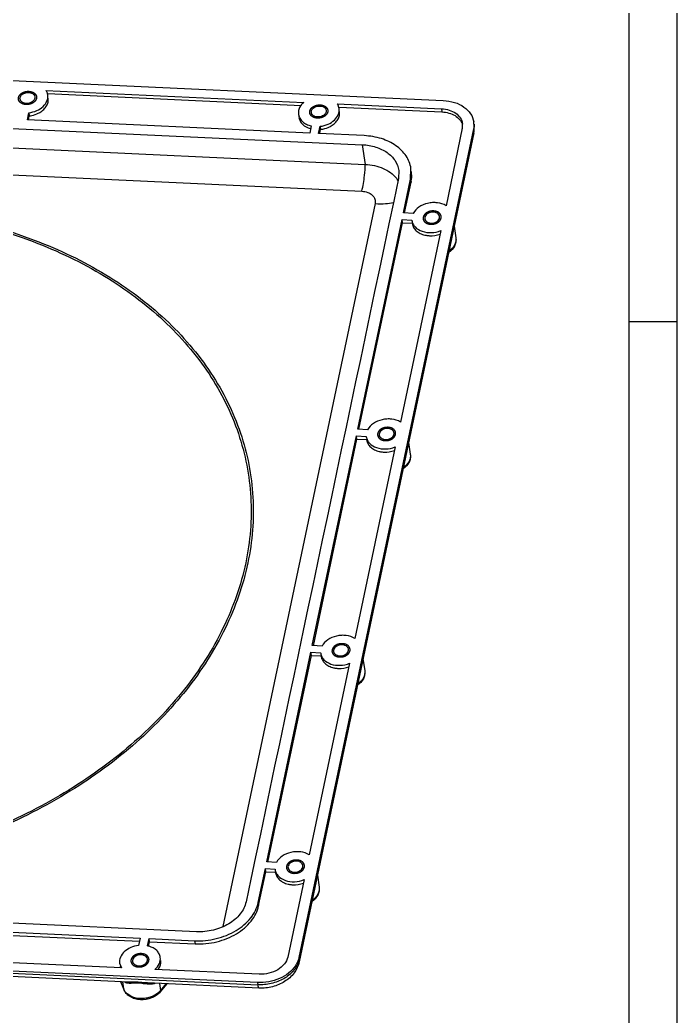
# Model space of a CAD drawing. Header units: millimetres. Extents: x 1713 to 2419, y 76 to 575.
# Drawn here: x 2303.2 to 2418.5, y 205.5 to 380.4 of the extents above; entities that cross this region are included whole.
import ezdxf

# ---------------------------------------------------------------- set-up
doc = ezdxf.new("R2010")
doc.units = ezdxf.units.MM
doc.header["$LTSCALE"] = 46.255
doc.linetypes.add('HIDDEN', pattern=[0.2, 0.1, -0.1])
doc.layers.get('0').update_dxf_attribs({"linetype": 'CONTINUOUS'})
doc.layers.add('ECOVER_DXF_CONTINUOUS_LINE', color=7, linetype='CONTINUOUS')
doc.layers.add('ECOVER_DXF_HIDDEN_LINE', color=7, linetype='CONTINUOUS')

msp = doc.modelspace()

# ---------------------------------------------------------------- linework, layer by layer
at = {"color": 7, "linetype": 'Continuous'}
for p, q in [((2418.536, 76.239), (2418.536, 575.199)), ((2410.136, 84.639), (2410.136, 566.799)), ((2418.536, 327.383), (2410.136, 327.383))]:
    msp.add_line(p, q, dxfattribs=at)
at = {"layer": 'ECOVER_DXF_CONTINUOUS_LINE', "color": 7, "linetype": 'Continuous'}
for p, q in [((2181.669, 375.396), (2377.509, 366.275)), ((2307.786, 368.046), (2353.023, 365.94)), ((2308.11, 367.49), (2352.581, 365.419)), ((2192.367, 366.473), (2363.298, 358.512)), ((2358.909, 365.665), (2377.201, 364.813)), ((2304.514, 362.85), (2304.782, 364.12)), ((2304.782, 364.12), (2304.861, 363.576)), ((2359.232, 365.109), (2377.281, 364.269)), ((2377.201, 364.813), (2377.281, 364.269)), ((2192.869, 363.02), (2363.8, 355.059)), ((2354.064, 360.542), (2304.514, 362.85)), ((2304.706, 362.841), (2304.861, 363.576)), ((2382.817, 361.305), (2352.174, 215.743)), ((2382.862, 360.565), (2352.219, 215.002)), ((2352.229, 215.361), (2382.872, 360.924)), ((2354.332, 361.813), (2354.064, 360.542)), ((2355.637, 360.469), (2355.905, 361.739)), ((2363.632, 360.097), (2355.637, 360.469)), ((2355.829, 360.46), (2355.984, 361.195)), ((2355.905, 361.739), (2355.984, 361.195)), ((2380.85, 361.397), (2377.988, 347.8)), ((2382.817, 361.305), (2382.872, 360.924)), ((2382.862, 360.565), (2382.872, 360.924)), ((2382.914, 362.137), (2382.872, 360.924)), ((2192.293, 358.293), (2363.224, 350.332)), ((2363.298, 358.512), (2363.8, 355.059)), ((2369.689, 354.003), (2369.643, 352.571)), ((2371.775, 352.472), (2371.839, 354.333)), ((2370.524, 346.529), (2371.775, 352.472)), ((2370.716, 346.52), (2371.854, 351.927)), ((2371.775, 352.472), (2371.854, 351.927)), ((2365.543, 348.162), (2338.812, 221.183)), ((2372.234, 346.45), (2370.524, 346.529)), ((2362.525, 308.531), (2370.278, 345.36)), ((2362.717, 308.522), (2370.357, 344.815)), ((2370.278, 345.36), (2371.988, 345.281)), ((2370.357, 344.815), (2370.278, 345.36)), ((2370.357, 344.815), (2372.067, 344.736)), ((2371.988, 345.281), (2372, 345.184)), ((2372.078, 344.642), (2372.064, 344.735)), ((2377.067, 343.425), (2369.989, 309.802)), ((2379.417, 344.203), (2379.718, 342.135)), ((2364.235, 308.451), (2362.525, 308.531)), ((2354.526, 270.533), (2362.279, 307.362)), ((2354.718, 270.524), (2362.358, 306.817)), ((2362.279, 307.362), (2363.988, 307.282)), ((2362.358, 306.817), (2362.279, 307.362)), ((2362.358, 306.817), (2364.068, 306.737)), ((2363.988, 307.282), (2364.001, 307.186)), ((2364.079, 306.644), (2364.065, 306.737)), ((2371.418, 306.204), (2371.719, 304.137)), ((2369.068, 305.427), (2361.99, 271.804)), ((2356.235, 270.453), (2354.526, 270.533)), ((2346.527, 232.535), (2354.28, 269.364)), ((2346.719, 232.526), (2354.359, 268.819)), ((2354.28, 269.364), (2355.989, 269.284)), ((2354.359, 268.819), (2354.28, 269.364)), ((2354.359, 268.819), (2356.068, 268.739)), ((2355.989, 269.284), (2356.002, 269.188)), ((2356.08, 268.645), (2356.066, 268.739)), ((2363.419, 268.206), (2363.719, 266.139)), ((2361.069, 267.429), (2353.991, 233.805)), ((2345.03, 225.423), (2346.281, 231.365)), ((2346.281, 231.365), (2347.99, 231.286)), ((2346.36, 230.82), (2346.281, 231.365)), ((2348.236, 232.455), (2346.527, 232.535)), ((2347.99, 231.286), (2348.003, 231.19)), ((2345.109, 224.878), (2346.36, 230.82)), ((2346.36, 230.82), (2348.069, 230.741)), ((2348.081, 230.647), (2348.067, 230.741)), ((2353.07, 229.431), (2350.208, 215.834)), ((2355.42, 230.208), (2355.72, 228.14)), ((2334.199, 220.282), (2163.268, 228.243)), ((2345.03, 225.423), (2345.109, 224.878)), ((2344.897, 211.359), (2149.058, 220.48)), ((2274.748, 221.45), (2324.298, 219.143)), ((2274.827, 220.906), (2324.185, 218.607)), ((2149.113, 220.099), (2344.953, 210.978)), ((2324.298, 219.143), (2324.03, 217.872)), ((2325.603, 217.799), (2325.871, 219.069)), ((2325.871, 219.069), (2333.865, 218.697)), ((2325.95, 218.525), (2325.871, 219.069)), ((2333.865, 218.697), (2333.945, 218.152)), ((2325.789, 217.76), (2325.95, 218.525)), ((2325.95, 218.525), (2333.945, 218.152)), ((2321.026, 213.946), (2275.789, 216.053)), ((2352.174, 215.743), (2352.229, 215.361)), ((2352.219, 215.002), (2352.229, 215.361)), ((2322.289, 211.444), (2274.478, 213.67)), ((2320.714, 214.753), (2321.026, 213.946)), ((2345.205, 212.82), (2326.912, 213.672)), ((2321.424, 210.208), (2320.948, 211.506)), ((2321.23, 211.493), (2321.405, 210.283)), ((2321.424, 210.208), (2321.405, 210.283)), ((2345.193, 210.377), (2325.6, 211.289)), ((2327.717, 211.191), (2327.893, 209.981)), ((2328.981, 211.132), (2327.84, 209.741)), ((2328.842, 211.138), (2327.893, 209.981)), ((2344.897, 211.359), (2344.953, 210.978))]:
    msp.add_line(p, q, dxfattribs=at)
for centre, radius, start, end in [((2306.207, 366.963), 1.911, 8.33844, 18.0979), ((2304.539, 367.833), 4.24, 296.59985, 300.68938), ((2357.329, 364.582), 1.911, 8.33844, 18.0979), ((2378.544, 361.895), 2.359, 354.99675, 8.17549), ((2379.493, 362.033), 3.4, 1.86079, 8.27713), ((2355.287, 365.199), 4.027, 253.7251, 254.64381), ((2355.662, 365.452), 4.24, 296.59985, 300.68938), ((2378.447, 361.903), 2.456, 348.09558, 355.00522), ((2378.372, 361.51), 4.588, 348.1066, 352.56249), ((2378.52, 361.499), 4.44, 1.52423, 8.26018), ((2378.431, 361.502), 4.529, 352.56815, 354.79891), ((2378.474, 361.499), 4.485, 354.79524, 1.51231), ((2365.578, 349.708), 4.711, 35.34346, 39.01483), ((2365.632, 349.746), 4.646, 31.35796, 35.34363), ((2376.176, 345.794), 0.699, 8.30887, 18.67717), ((2375.245, 346.788), 4.26, 256.64881, 259.87141), ((2368.177, 307.796), 0.699, 8.30887, 18.67717), ((2367.246, 308.79), 4.26, 256.64881, 259.87141), ((2360.178, 269.797), 0.699, 8.30887, 18.67717), ((2359.246, 270.792), 4.26, 256.64881, 259.87141), ((2352.178, 231.799), 0.699, 8.30887, 18.67717), ((2351.247, 232.793), 4.26, 256.64881, 259.87141), ((2324.714, 213.823), 4.075, 73.56709, 77.38739), ((2324.891, 215.36), 0.699, 8.30887, 18.67717), ((2348.565, 216.134), 3.745, 343.04711, 348.08543), ((2322.672, 214.482), 1.898, 188.30609, 196.28721), ((2325.256, 215.275), 2.752, 323.57693, 326.59781), ((2323.23, 210.952), 1.944, 200.13832, 202.25514), ((2325.542, 211.91), 3.041, 316.97019, 320.62072)]:
    msp.add_arc(centre, radius, start, end, dxfattribs=at)
for points, knots in [([(2303.238, 366.782), (2303.28, 366.985), (2303.563, 367.385), (2303.989, 367.578), (2304.226, 367.636)], [0, 0, 0, 0, 0.4583465, 1, 1, 1, 1]), ([(2304.738, 367.687), (2304.78, 367.685), (2304.944, 367.671), (2305.106, 367.633), (2305.22, 367.59)], [0, 0, 0, 0, 0.2564862, 1, 1, 1, 1]), ([(2305.22, 367.59), (2305.378, 367.53), (2305.662, 367.361), (2305.82, 367.059), (2305.841, 366.912)], [0, 0, 0, 0, 0.5329709, 1, 1, 1, 1]), ([(2303.474, 366.083), (2303.441, 366.114), (2303.324, 366.24), (2303.248, 366.406), (2303.229, 366.532)], [0, 0, 0, 0, 0.263328, 1, 1, 1, 1]), ([(2303.851, 365.854), (2303.815, 365.868), (2303.679, 365.926), (2303.554, 366.008), (2303.474, 366.083)], [0, 0, 0, 0, 0.2624844, 1, 1, 1, 1]), ([(2304.332, 365.757), (2304.29, 365.759), (2304.127, 365.773), (2303.965, 365.811), (2303.851, 365.854)], [0, 0, 0, 0, 0.2564862, 1, 1, 1, 1]), ([(2304.782, 364.12), (2305.254, 364.177), (2306.159, 364.416), (2307.292, 365.128), (2308.032, 366.108), (2308.149, 366.89), (2308.098, 367.24)], [0, 0, 0, 0, 0.2851602, 0.5517716, 0.7881422, 1, 1, 1, 1]), ([(2305.833, 366.662), (2305.79, 366.459), (2305.508, 366.059), (2305.082, 365.866), (2304.844, 365.808)], [0, 0, 0, 0, 0.4583465, 1, 1, 1, 1]), ([(2306.703, 364.187), (2306.95, 364.333), (2307.397, 364.665), (2307.905, 365.288), (2308.19, 365.982), (2308.21, 366.468), (2308.177, 366.695)], [0, 0, 0, 0, 0.279681, 0.5376609, 0.7751823, 1, 1, 1, 1]), ([(2353.023, 365.94), (2352.959, 365.884), (2352.719, 365.661), (2352.512, 365.401), (2352.39, 365.193)], [0, 0, 0, 0, 0.2594604, 1, 1, 1, 1]), ([(2377.509, 366.275), (2378.175, 366.244), (2379.455, 366.033), (2381.141, 365.246), (2382.374, 364.054), (2382.784, 363.027), (2382.857, 362.522)], [0, 0, 0, 0, 0.2845113, 0.5463527, 0.7821742, 1, 1, 1, 1]), ([(2304.861, 363.576), (2304.999, 363.592), (2305.542, 363.68), (2306.071, 363.858), (2306.438, 364.042)], [0, 0, 0, 0, 0.2533674, 1, 1, 1, 1]), ([(2352.39, 365.193), (2352.266, 364.983), (2352.082, 364.536), (2352.063, 364.051), (2352.096, 363.823)], [0, 0, 0, 0, 0.5137665, 1, 1, 1, 1]), ([(2354.597, 363.702), (2354.564, 363.733), (2354.447, 363.859), (2354.37, 364.025), (2354.352, 364.151)], [0, 0, 0, 0, 0.263328, 1, 1, 1, 1]), ([(2354.36, 364.401), (2354.403, 364.604), (2354.685, 365.004), (2355.111, 365.197), (2355.349, 365.255)], [0, 0, 0, 0, 0.4583465, 1, 1, 1, 1]), ([(2355.861, 365.306), (2355.903, 365.304), (2356.067, 365.29), (2356.228, 365.252), (2356.342, 365.209)], [0, 0, 0, 0, 0.2564862, 1, 1, 1, 1]), ([(2355.905, 361.739), (2356.377, 361.796), (2357.282, 362.035), (2358.415, 362.747), (2359.155, 363.727), (2359.272, 364.509), (2359.221, 364.859)], [0, 0, 0, 0, 0.2851602, 0.5517716, 0.7881422, 1, 1, 1, 1]), ([(2356.956, 364.281), (2356.913, 364.078), (2356.631, 363.678), (2356.205, 363.485), (2355.967, 363.427)], [0, 0, 0, 0, 0.4583465, 1, 1, 1, 1]), ([(2356.342, 365.209), (2356.501, 365.149), (2356.785, 364.98), (2356.943, 364.678), (2356.964, 364.531)], [0, 0, 0, 0, 0.5329709, 1, 1, 1, 1]), ([(2357.826, 361.806), (2358.073, 361.952), (2358.519, 362.284), (2359.028, 362.907), (2359.313, 363.601), (2359.333, 364.086), (2359.3, 364.314)], [0, 0, 0, 0, 0.279681, 0.5376609, 0.7751823, 1, 1, 1, 1]), ([(2377.201, 364.813), (2377.66, 364.792), (2378.54, 364.647), (2379.7, 364.105), (2380.548, 363.285), (2380.829, 362.578), (2380.879, 362.231)], [0, 0, 0, 0, 0.2845585, 0.5463922, 0.7822173, 1, 1, 1, 1]), ([(2377.281, 364.269), (2377.694, 364.249), (2378.493, 364.126), (2379.567, 363.679), (2380.403, 363.001), (2380.756, 362.403), (2380.859, 362.098)], [0, 0, 0, 0, 0.2809981, 0.5426155, 0.7809738, 1, 1, 1, 1]), ([(2352.096, 363.823), (2352.13, 363.587), (2352.296, 363.113), (2352.794, 362.516), (2353.494, 362.062), (2354.041, 361.878), (2354.332, 361.813)], [0, 0, 0, 0, 0.2238627, 0.4610136, 0.7195747, 1, 1, 1, 1]), ([(2352.175, 363.279), (2352.206, 363.061), (2352.353, 362.621), (2352.955, 361.84), (2353.66, 361.478), (2354.159, 361.333)], [0, 0, 0, 0, 0.2270536, 0.4659615, 1, 1, 1, 1]), ([(2354.974, 363.473), (2354.938, 363.487), (2354.802, 363.545), (2354.676, 363.627), (2354.597, 363.702)], [0, 0, 0, 0, 0.2624844, 1, 1, 1, 1]), ([(2355.455, 363.376), (2355.413, 363.378), (2355.25, 363.392), (2355.088, 363.43), (2354.974, 363.473)], [0, 0, 0, 0, 0.2564862, 1, 1, 1, 1]), ([(2355.984, 361.195), (2356.122, 361.211), (2356.665, 361.299), (2357.194, 361.477), (2357.561, 361.661)], [0, 0, 0, 0, 0.2533674, 1, 1, 1, 1]), ([(2371.839, 354.333), (2371.726, 355.109), (2371.099, 356.685), (2369.207, 358.517), (2366.62, 359.725), (2364.655, 360.049), (2363.632, 360.097)], [0, 0, 0, 0, 0.2177828, 0.4536079, 0.7154415, 1, 1, 1, 1]), ([(2363.298, 358.512), (2364.096, 358.475), (2365.627, 358.211), (2367.649, 357.277), (2369.122, 355.84), (2369.601, 354.608), (2369.689, 354.003)], [0, 0, 0, 0, 0.2844604, 0.5465377, 0.7821887, 1, 1, 1, 1]), ([(2363.224, 350.332), (2363.418, 351.254), (2363.696, 352.821), (2363.812, 354.412), (2363.8, 355.059)], [0, 0, 0, 0, 0.5926541, 1, 1, 1, 1]), ([(2363.8, 355.059), (2364.353, 355.033), (2365.43, 354.883), (2366.932, 354.395), (2368.241, 353.685), (2368.95, 353.031), (2369.239, 352.674)], [0, 0, 0, 0, 0.2723363, 0.5318042, 0.7741435, 1, 1, 1, 1]), ([(2371.854, 351.927), (2371.887, 352.081), (2371.989, 352.695), (2371.985, 353.327), (2371.918, 353.787)], [0, 0, 0, 0, 0.2533733, 1, 1, 1, 1]), ([(2363.224, 350.332), (2363.57, 350.316), (2364.229, 350.193), (2365.058, 349.719), (2365.568, 348.992), (2365.597, 348.42), (2365.543, 348.162)], [0, 0, 0, 0, 0.2892243, 0.5490922, 0.7793967, 1, 1, 1, 1]), ([(2365.543, 348.162), (2366.159, 348.133), (2367.24, 348.12), (2368.319, 348.241), (2368.769, 348.346)], [0, 0, 0, 0, 0.571834, 1, 1, 1, 1]), ([(2377.988, 347.8), (2377.536, 348.074), (2376.728, 348.323), (2375.622, 348.358), (2374.495, 348.196), (2373.232, 347.671), (2372.463, 346.886), (2372.234, 346.45)], [0, 0, 0, 0, 0.2454324, 0.3779257, 0.5123381, 0.7711702, 1, 1, 1, 1]), ([(2276.356, 347.647), (2286.334, 347.183), (2301.044, 344.425), (2318.271, 336.194), (2328.884, 328.312), (2337.043, 318.846), (2342.385, 308.13), (2344.631, 296.603), (2343.669, 284.786), (2339.584, 273.199), (2332.6, 262.293), (2323.023, 252.456), (2311.234, 244.029), (2297.67, 237.308), (2277.899, 230.939), (2262.019, 229.357), (2251.557, 229.844)], [0, 0, 0, 0, 0.1366358, 0.2002396, 0.2599858, 0.3161413, 0.369622, 0.421915, 0.474789, 0.5298724, 0.5883002, 0.6505638, 0.7165379, 0.785594, 0.8567419, 1, 1, 1, 1]), ([(2276.298, 347.361), (2286.23, 346.899), (2300.87, 344.154), (2318.016, 335.962), (2328.579, 328.117), (2336.699, 318.697), (2342.016, 308.031), (2344.251, 296.558), (2343.294, 284.797), (2339.228, 273.265), (2332.276, 262.41), (2322.745, 252.619), (2311.012, 244.232), (2297.512, 237.543), (2277.834, 231.205), (2262.029, 229.63), (2251.616, 230.115)], [0, 0, 0, 0, 0.1366357, 0.2002395, 0.2599857, 0.3161412, 0.3696219, 0.421915, 0.474789, 0.5298724, 0.5883003, 0.650564, 0.716538, 0.7855941, 0.856742, 1, 1, 1, 1]), ([(2375.252, 346.619), (2375.103, 346.582), (2374.823, 346.474), (2374.481, 346.213), (2374.267, 345.881), (2374.239, 345.629), (2374.255, 345.514)], [0, 0, 0, 0, 0.2855098, 0.5494105, 0.7850964, 1, 1, 1, 1]), ([(2376.246, 346.572), (2376.208, 346.587), (2376.052, 346.638), (2375.888, 346.663), (2375.764, 346.669)], [0, 0, 0, 0, 0.2429296, 1, 1, 1, 1]), ([(2376.838, 346.018), (2376.796, 346.141), (2376.631, 346.38), (2376.383, 346.52), (2376.246, 346.572)], [0, 0, 0, 0, 0.4698438, 1, 1, 1, 1]), ([(2371.999, 345.184), (2372.029, 344.979), (2372.163, 344.566), (2372.703, 343.823), (2373.829, 343.179), (2375.436, 342.98), (2376.546, 343.213), (2377.067, 343.425)], [0, 0, 0, 0, 0.1029828, 0.2108055, 0.4498912, 0.7204781, 1, 1, 1, 1]), ([(2374.255, 345.514), (2374.261, 345.472), (2374.301, 345.304), (2374.405, 345.154), (2374.5, 345.065)], [0, 0, 0, 0, 0.2430987, 1, 1, 1, 1]), ([(2374.5, 345.065), (2374.526, 345.041), (2374.639, 344.946), (2374.772, 344.876), (2374.877, 344.836)], [0, 0, 0, 0, 0.2387585, 1, 1, 1, 1]), ([(2374.877, 344.836), (2374.914, 344.822), (2375.07, 344.771), (2375.234, 344.746), (2375.358, 344.74)], [0, 0, 0, 0, 0.2429296, 1, 1, 1, 1]), ([(2375.87, 344.79), (2376.02, 344.827), (2376.3, 344.935), (2376.642, 345.195), (2376.856, 345.528), (2376.884, 345.78), (2376.868, 345.895)], [0, 0, 0, 0, 0.2855098, 0.5494105, 0.7850964, 1, 1, 1, 1]), ([(2372.078, 344.64), (2372.112, 344.408), (2372.274, 343.941), (2372.759, 343.351), (2373.441, 342.899), (2373.977, 342.711), (2374.261, 342.644)], [0, 0, 0, 0, 0.2243976, 0.4617257, 0.7199324, 1, 1, 1, 1]), ([(2374.496, 342.595), (2374.696, 342.559), (2375.518, 342.47), (2376.362, 342.597), (2376.948, 342.805)], [0, 0, 0, 0, 0.2467282, 1, 1, 1, 1]), ([(2379.718, 342.135), (2379.752, 341.897), (2379.744, 341.402), (2379.422, 340.447), (2378.883, 339.863), (2378.469, 339.565)], [0, 0, 0, 0, 0.2420245, 0.4875811, 1, 1, 1, 1]), ([(2379.718, 342.135), (2379.748, 341.927), (2379.737, 341.487), (2379.421, 340.61), (2378.9, 340.074), (2378.499, 339.793)], [0, 0, 0, 0, 0.2285079, 0.4679507, 1, 1, 1, 1]), ([(2369.989, 309.802), (2369.537, 310.076), (2368.729, 310.325), (2367.623, 310.359), (2366.496, 310.198), (2365.232, 309.673), (2364.464, 308.888), (2364.235, 308.451)], [0, 0, 0, 0, 0.2454324, 0.3779257, 0.5123381, 0.7711702, 1, 1, 1, 1]), ([(2367.253, 308.62), (2367.104, 308.584), (2366.823, 308.476), (2366.482, 308.215), (2366.268, 307.883), (2366.239, 307.63), (2366.256, 307.516)], [0, 0, 0, 0, 0.2855098, 0.5494105, 0.7850964, 1, 1, 1, 1]), ([(2368.246, 308.574), (2368.209, 308.588), (2368.053, 308.639), (2367.889, 308.665), (2367.765, 308.671)], [0, 0, 0, 0, 0.2429296, 1, 1, 1, 1]), ([(2368.839, 308.019), (2368.797, 308.143), (2368.632, 308.381), (2368.384, 308.522), (2368.246, 308.574)], [0, 0, 0, 0, 0.4698438, 1, 1, 1, 1]), ([(2364, 307.186), (2364.03, 306.981), (2364.164, 306.568), (2364.704, 305.825), (2365.83, 305.181), (2367.436, 304.982), (2368.547, 305.215), (2369.068, 305.427)], [0, 0, 0, 0, 0.1029828, 0.2108055, 0.4498912, 0.7204781, 1, 1, 1, 1]), ([(2364.079, 306.642), (2364.113, 306.41), (2364.275, 305.943), (2364.76, 305.353), (2365.442, 304.9), (2365.978, 304.713), (2366.262, 304.645)], [0, 0, 0, 0, 0.2243976, 0.4617257, 0.7199324, 1, 1, 1, 1]), ([(2366.256, 307.516), (2366.262, 307.474), (2366.302, 307.306), (2366.406, 307.156), (2366.501, 307.067)], [0, 0, 0, 0, 0.2430987, 1, 1, 1, 1]), ([(2366.501, 307.067), (2366.527, 307.043), (2366.64, 306.948), (2366.773, 306.878), (2366.878, 306.838)], [0, 0, 0, 0, 0.2387585, 1, 1, 1, 1]), ([(2366.878, 306.838), (2366.915, 306.824), (2367.071, 306.773), (2367.235, 306.747), (2367.359, 306.742)], [0, 0, 0, 0, 0.2429296, 1, 1, 1, 1]), ([(2367.871, 306.792), (2368.021, 306.828), (2368.301, 306.936), (2368.643, 307.197), (2368.856, 307.529), (2368.885, 307.782), (2368.868, 307.897)], [0, 0, 0, 0, 0.2855098, 0.5494105, 0.7850964, 1, 1, 1, 1]), ([(2366.496, 304.597), (2366.697, 304.561), (2367.519, 304.472), (2368.363, 304.599), (2368.949, 304.807)], [0, 0, 0, 0, 0.2467282, 1, 1, 1, 1]), ([(2371.719, 304.137), (2371.753, 303.899), (2371.745, 303.403), (2371.423, 302.449), (2370.884, 301.865), (2370.47, 301.567)], [0, 0, 0, 0, 0.2420157, 0.4875954, 1, 1, 1, 1]), ([(2371.719, 304.137), (2371.748, 303.93), (2371.738, 303.494), (2371.429, 302.624), (2370.916, 302.09), (2370.52, 301.809)], [0, 0, 0, 0, 0.2287456, 0.4682818, 1, 1, 1, 1]), ([(2361.99, 271.804), (2361.538, 272.078), (2360.73, 272.326), (2359.624, 272.361), (2358.497, 272.199), (2357.233, 271.674), (2356.465, 270.89), (2356.235, 270.453)], [0, 0, 0, 0, 0.2454324, 0.3779257, 0.5123381, 0.7711702, 1, 1, 1, 1]), ([(2359.254, 270.622), (2359.105, 270.586), (2358.824, 270.478), (2358.483, 270.217), (2358.269, 269.885), (2358.24, 269.632), (2358.257, 269.517)], [0, 0, 0, 0, 0.2855098, 0.5494105, 0.7850964, 1, 1, 1, 1]), ([(2358.257, 269.517), (2358.263, 269.476), (2358.303, 269.308), (2358.407, 269.158), (2358.502, 269.069)], [0, 0, 0, 0, 0.2430987, 1, 1, 1, 1]), ([(2360.247, 270.576), (2360.21, 270.59), (2360.054, 270.641), (2359.89, 270.667), (2359.766, 270.672)], [0, 0, 0, 0, 0.2429296, 1, 1, 1, 1]), ([(2359.872, 268.794), (2360.022, 268.83), (2360.302, 268.938), (2360.644, 269.199), (2360.857, 269.531), (2360.886, 269.784), (2360.869, 269.898)], [0, 0, 0, 0, 0.2855098, 0.5494105, 0.7850964, 1, 1, 1, 1]), ([(2360.84, 270.021), (2360.798, 270.145), (2360.632, 270.383), (2360.385, 270.524), (2360.247, 270.576)], [0, 0, 0, 0, 0.4698438, 1, 1, 1, 1]), ([(2356.001, 269.188), (2356.031, 268.982), (2356.164, 268.57), (2356.705, 267.827), (2357.831, 267.183), (2359.437, 266.983), (2360.547, 267.216), (2361.069, 267.429)], [0, 0, 0, 0, 0.1029828, 0.2108055, 0.4498912, 0.7204781, 1, 1, 1, 1]), ([(2356.08, 268.644), (2356.114, 268.412), (2356.276, 267.945), (2356.761, 267.355), (2357.443, 266.902), (2357.979, 266.715), (2358.263, 266.647)], [0, 0, 0, 0, 0.2243976, 0.4617257, 0.7199324, 1, 1, 1, 1]), ([(2358.502, 269.069), (2358.528, 269.044), (2358.641, 268.95), (2358.774, 268.88), (2358.879, 268.84)], [0, 0, 0, 0, 0.2387585, 1, 1, 1, 1]), ([(2358.879, 268.84), (2358.916, 268.826), (2359.072, 268.775), (2359.236, 268.749), (2359.36, 268.743)], [0, 0, 0, 0, 0.2429296, 1, 1, 1, 1]), ([(2358.497, 266.598), (2358.698, 266.562), (2359.52, 266.473), (2360.364, 266.601), (2360.95, 266.809)], [0, 0, 0, 0, 0.2467282, 1, 1, 1, 1]), ([(2363.719, 266.139), (2363.754, 265.9), (2363.746, 265.405), (2363.424, 264.451), (2362.885, 263.866), (2362.471, 263.569)], [0, 0, 0, 0, 0.2420157, 0.4875954, 1, 1, 1, 1]), ([(2363.719, 266.139), (2363.749, 265.932), (2363.739, 265.496), (2363.429, 264.626), (2362.916, 264.092), (2362.521, 263.81)], [0, 0, 0, 0, 0.2287456, 0.4682818, 1, 1, 1, 1]), ([(2353.991, 233.805), (2353.539, 234.08), (2352.731, 234.328), (2351.625, 234.363), (2350.498, 234.201), (2349.234, 233.676), (2348.465, 232.892), (2348.236, 232.455)], [0, 0, 0, 0, 0.2454324, 0.3779257, 0.5123381, 0.7711702, 1, 1, 1, 1]), ([(2348.002, 231.189), (2348.032, 230.984), (2348.165, 230.572), (2348.706, 229.829), (2349.832, 229.184), (2351.438, 228.985), (2352.548, 229.218), (2353.07, 229.431)], [0, 0, 0, 0, 0.1029828, 0.2108055, 0.4498912, 0.7204781, 1, 1, 1, 1]), ([(2351.255, 232.624), (2351.106, 232.587), (2350.825, 232.479), (2350.484, 232.219), (2350.27, 231.886), (2350.241, 231.634), (2350.258, 231.519)], [0, 0, 0, 0, 0.2855098, 0.5494105, 0.7850964, 1, 1, 1, 1]), ([(2350.258, 231.519), (2350.264, 231.478), (2350.304, 231.309), (2350.408, 231.16), (2350.503, 231.07)], [0, 0, 0, 0, 0.2430987, 1, 1, 1, 1]), ([(2350.503, 231.07), (2350.529, 231.046), (2350.642, 230.951), (2350.775, 230.881), (2350.88, 230.842)], [0, 0, 0, 0, 0.2387585, 1, 1, 1, 1]), ([(2352.248, 232.578), (2352.211, 232.592), (2352.055, 232.643), (2351.891, 232.668), (2351.767, 232.674)], [0, 0, 0, 0, 0.2429296, 1, 1, 1, 1]), ([(2351.873, 230.795), (2352.023, 230.832), (2352.303, 230.94), (2352.644, 231.201), (2352.858, 231.533), (2352.887, 231.785), (2352.87, 231.9)], [0, 0, 0, 0, 0.2855098, 0.5494105, 0.7850964, 1, 1, 1, 1]), ([(2352.841, 232.023), (2352.799, 232.146), (2352.633, 232.385), (2352.386, 232.526), (2352.248, 232.578)], [0, 0, 0, 0, 0.4698438, 1, 1, 1, 1]), ([(2348.081, 230.645), (2348.115, 230.414), (2348.277, 229.947), (2348.762, 229.357), (2349.444, 228.904), (2349.979, 228.716), (2350.264, 228.649)], [0, 0, 0, 0, 0.2243976, 0.4617257, 0.7199324, 1, 1, 1, 1]), ([(2350.88, 230.842), (2350.917, 230.828), (2351.073, 230.776), (2351.237, 230.751), (2351.361, 230.745)], [0, 0, 0, 0, 0.2429296, 1, 1, 1, 1]), ([(2350.498, 228.6), (2350.699, 228.564), (2351.521, 228.475), (2352.365, 228.602), (2352.951, 228.81)], [0, 0, 0, 0, 0.2467282, 1, 1, 1, 1]), ([(2355.72, 228.14), (2355.755, 227.902), (2355.747, 227.407), (2355.425, 226.452), (2354.886, 225.868), (2354.472, 225.571)], [0, 0, 0, 0, 0.24202, 0.4875926, 1, 1, 1, 1]), ([(2355.72, 228.14), (2355.75, 227.933), (2355.74, 227.494), (2355.426, 226.62), (2354.908, 226.085), (2354.51, 225.803)], [0, 0, 0, 0, 0.2285981, 0.468075, 1, 1, 1, 1]), ([(2333.865, 218.697), (2335.14, 218.638), (2337.689, 218.891), (2341.134, 220.263), (2343.798, 222.457), (2344.823, 224.44), (2345.03, 225.423)], [0, 0, 0, 0, 0.2736496, 0.5406715, 0.7846058, 1, 1, 1, 1]), ([(2333.945, 218.152), (2335.219, 218.093), (2337.768, 218.346), (2341.213, 219.718), (2343.878, 221.912), (2344.902, 223.895), (2345.109, 224.878)], [0, 0, 0, 0, 0.2736367, 0.5406707, 0.7846168, 1, 1, 1, 1]), ([(2342.897, 225.522), (2342.736, 224.756), (2341.927, 223.219), (2339.864, 221.498), (2337.174, 220.444), (2335.192, 220.236), (2334.199, 220.282)], [0, 0, 0, 0, 0.2155277, 0.459273, 0.7263752, 1, 1, 1, 1]), ([(2324.03, 217.872), (2323.558, 217.816), (2322.653, 217.576), (2321.52, 216.865), (2320.78, 215.885), (2320.663, 215.103), (2320.714, 214.753)], [0, 0, 0, 0, 0.2851602, 0.5517716, 0.7881422, 1, 1, 1, 1]), ([(2327.839, 215.789), (2327.808, 216.007), (2327.661, 216.445), (2327.064, 217.223), (2326.362, 217.585), (2325.866, 217.731)], [0, 0, 0, 0, 0.2271467, 0.4660306, 1, 1, 1, 1]), ([(2323.968, 216.185), (2323.818, 216.149), (2323.538, 216.041), (2323.197, 215.78), (2322.983, 215.448), (2322.954, 215.195), (2322.971, 215.08)], [0, 0, 0, 0, 0.2855098, 0.5494105, 0.7850964, 1, 1, 1, 1]), ([(2324.961, 216.139), (2324.924, 216.153), (2324.768, 216.204), (2324.604, 216.23), (2324.48, 216.235)], [0, 0, 0, 0, 0.2429296, 1, 1, 1, 1]), ([(2324.586, 214.357), (2324.735, 214.393), (2325.016, 214.501), (2325.357, 214.762), (2325.571, 215.094), (2325.6, 215.347), (2325.583, 215.461)], [0, 0, 0, 0, 0.2855098, 0.5494105, 0.7850964, 1, 1, 1, 1]), ([(2325.554, 215.584), (2325.512, 215.708), (2325.346, 215.946), (2325.099, 216.087), (2324.961, 216.139)], [0, 0, 0, 0, 0.4698438, 1, 1, 1, 1]), ([(2326.912, 213.672), (2327.231, 213.948), (2327.755, 214.586), (2327.893, 215.419), (2327.839, 215.789)], [0, 0, 0, 0, 0.5296942, 1, 1, 1, 1]), ([(2327.554, 213.76), (2327.701, 213.983), (2327.924, 214.463), (2327.955, 214.995), (2327.919, 215.243)], [0, 0, 0, 0, 0.515857, 1, 1, 1, 1]), ([(2350.208, 215.834), (2350.115, 215.394), (2349.656, 214.505), (2348.462, 213.522), (2346.918, 212.907), (2345.776, 212.794), (2345.205, 212.82)], [0, 0, 0, 0, 0.2153942, 0.4593285, 0.7263503, 1, 1, 1, 1]), ([(2322.971, 215.08), (2322.977, 215.039), (2323.017, 214.871), (2323.121, 214.721), (2323.216, 214.632)], [0, 0, 0, 0, 0.2430987, 1, 1, 1, 1]), ([(2323.216, 214.632), (2323.241, 214.608), (2323.355, 214.513), (2323.488, 214.443), (2323.593, 214.403)], [0, 0, 0, 0, 0.2387585, 1, 1, 1, 1]), ([(2323.593, 214.403), (2323.63, 214.389), (2323.786, 214.338), (2323.95, 214.312), (2324.074, 214.306)], [0, 0, 0, 0, 0.2429296, 1, 1, 1, 1]), ([(2351.562, 214.312), (2350.907, 213.321), (2349.312, 212.151), (2346.902, 211.425), (2345.562, 211.328), (2344.897, 211.359)], [0, 0, 0, 0, 0.4724701, 0.7351818, 1, 1, 1, 1]), ([(2352.147, 215.042), (2351.961, 214.432), (2351.235, 213.229), (2349.511, 211.908), (2347.338, 211.089), (2345.747, 210.94), (2344.953, 210.978)], [0, 0, 0, 0, 0.2177333, 0.4627445, 0.7286191, 1, 1, 1, 1]), ([(2352.219, 215.002), (2352.071, 214.299), (2351.42, 212.928), (2349.71, 211.413), (2347.555, 210.505), (2345.977, 210.34), (2345.193, 210.377)], [0, 0, 0, 0, 0.2377318, 0.4839689, 0.7401771, 1, 1, 1, 1]), ([(2351.986, 215.122), (2351.959, 215.053), (2351.839, 214.772), (2351.689, 214.504), (2351.562, 214.312)], [0, 0, 0, 0, 0.2449439, 1, 1, 1, 1]), ([(2327.84, 209.741), (2327.443, 209.257), (2326.32, 208.506), (2324.68, 208.251), (2323.392, 208.467), (2322.528, 208.844), (2321.83, 209.425), (2321.523, 209.938), (2321.424, 210.208)], [0, 0, 0, 0, 0.2500086, 0.5137112, 0.6431833, 0.7671391, 0.8854588, 1, 1, 1, 1]), ([(2321.809, 209.613), (2321.769, 209.659), (2321.619, 209.843), (2321.498, 210.052), (2321.431, 210.216)], [0, 0, 0, 0, 0.2568378, 1, 1, 1, 1]), ([(2322.073, 211.253), (2322.035, 211.26), (2321.885, 211.292), (2321.739, 211.347), (2321.64, 211.405)], [0, 0, 0, 0, 0.2572992, 1, 1, 1, 1]), ([(2323.158, 211.25), (2323.056, 211.244), (2322.696, 211.22), (2322.329, 211.208), (2322.073, 211.253)], [0, 0, 0, 0, 0.2822121, 1, 1, 1, 1]), ([(2322.965, 211.433), (2322.906, 211.433), (2322.681, 211.433), (2322.456, 211.436), (2322.289, 211.444)], [0, 0, 0, 0, 0.2600183, 1, 1, 1, 1]), ([(2325.596, 211.29), (2325.151, 211.312), (2324.277, 211.415), (2323.397, 211.434), (2322.965, 211.433)], [0, 0, 0, 0, 0.5078619, 1, 1, 1, 1]), ([(2323.71, 211.267), (2323.662, 211.268), (2323.477, 211.267), (2323.293, 211.258), (2323.158, 211.25)], [0, 0, 0, 0, 0.2630518, 1, 1, 1, 1]), ([(2324.33, 211.229), (2324.174, 211.246), (2323.968, 211.261), (2323.761, 211.267), (2323.71, 211.267)], [0, 0, 0, 0, 0.7555396, 1, 1, 1, 1]), ([(2324.983, 211.144), (2324.93, 211.151), (2324.712, 211.182), (2324.495, 211.212), (2324.33, 211.229)], [0, 0, 0, 0, 0.2449245, 1, 1, 1, 1]), ([(2325.692, 211.068), (2325.635, 211.072), (2325.397, 211.09), (2325.161, 211.12), (2324.983, 211.144)], [0, 0, 0, 0, 0.2430189, 1, 1, 1, 1]), ([(2326.907, 211.205), (2326.814, 211.171), (2326.419, 211.059), (2326.002, 211.05), (2325.692, 211.068)], [0, 0, 0, 0, 0.2422399, 1, 1, 1, 1]), ([(2327.84, 209.741), (2327.852, 209.756), (2327.897, 209.827), (2327.902, 209.917), (2327.893, 209.981)], [0, 0, 0, 0, 0.2309506, 1, 1, 1, 1]), ([(2345.193, 210.377), (2345.166, 210.378), (2345.101, 210.428), (2345.011, 210.632), (2344.974, 210.828), (2344.953, 210.978)], [0, 0, 0, 0, 0.123157, 0.3231046, 1, 1, 1, 1]), ([(2327.217, 209.361), (2326.809, 209.074), (2326.099, 208.754), (2325.097, 208.56), (2324.084, 208.525), (2322.901, 208.76), (2322.096, 209.287), (2321.809, 209.613)], [0, 0, 0, 0, 0.2569403, 0.3907521, 0.5239735, 0.7766073, 1, 1, 1, 1]), ([(2327.765, 209.835), (2327.725, 209.792), (2327.555, 209.62), (2327.367, 209.466), (2327.217, 209.361)], [0, 0, 0, 0, 0.2435929, 1, 1, 1, 1])]:
    msp.add_open_spline(points, degree=3, knots=knots, dxfattribs=at)
for points in [[(2304.226, 367.636), (2304.393, 367.677), (2304.567, 367.695), (2304.738, 367.687)], [(2308.024, 367.556), (2307.967, 367.729), (2307.886, 367.895), (2307.786, 368.046)], [(2303.229, 366.532), (2303.217, 366.614), (2303.22, 366.701), (2303.238, 366.782)], [(2304.844, 365.808), (2304.678, 365.767), (2304.504, 365.749), (2304.332, 365.757)], [(2305.841, 366.912), (2305.854, 366.83), (2305.85, 366.743), (2305.833, 366.662)], [(2359.146, 365.175), (2359.09, 365.348), (2359.009, 365.514), (2358.909, 365.665)], [(2354.352, 364.151), (2354.34, 364.233), (2354.343, 364.32), (2354.36, 364.401)], [(2355.349, 365.255), (2355.516, 365.296), (2355.69, 365.314), (2355.861, 365.306)], [(2356.964, 364.531), (2356.976, 364.449), (2356.973, 364.362), (2356.956, 364.281)], [(2355.967, 363.427), (2355.801, 363.386), (2355.626, 363.368), (2355.455, 363.376)], [(2382.891, 362.143), (2382.9, 361.863), (2382.874, 361.58), (2382.817, 361.305)], [(2369.643, 352.571), (2360.728, 310.221), (2351.819, 267.871), (2342.897, 225.522)], [(2375.764, 346.669), (2375.593, 346.677), (2375.419, 346.659), (2375.252, 346.619)], [(2375.358, 344.74), (2375.53, 344.732), (2375.704, 344.749), (2375.87, 344.79)], [(2367.765, 308.671), (2367.594, 308.679), (2367.42, 308.661), (2367.253, 308.62)], [(2367.359, 306.742), (2367.531, 306.734), (2367.705, 306.751), (2367.871, 306.792)], [(2359.766, 270.672), (2359.595, 270.68), (2359.421, 270.663), (2359.254, 270.622)], [(2359.36, 268.743), (2359.531, 268.735), (2359.706, 268.753), (2359.872, 268.794)], [(2351.767, 232.674), (2351.596, 232.682), (2351.422, 232.665), (2351.255, 232.624)], [(2351.361, 230.745), (2351.532, 230.737), (2351.706, 230.755), (2351.873, 230.795)], [(2324.48, 216.235), (2324.309, 216.243), (2324.135, 216.226), (2323.968, 216.185)], [(2352.174, 215.743), (2352.129, 215.531), (2352.066, 215.323), (2351.986, 215.122)], [(2324.074, 214.306), (2324.245, 214.298), (2324.419, 214.316), (2324.586, 214.357)]]:
    msp.add_open_spline(points, degree=3, dxfattribs=at)
at = {"layer": 'ECOVER_DXF_HIDDEN_LINE', "color": 8, "linetype": 'HIDDEN'}
for points in [[(2304.289, 365.553), (2304.239, 365.559), (2304.14, 365.573), (2303.985, 365.583), (2303.851, 365.632), (2303.703, 365.662), (2303.587, 365.732), (2303.453, 365.782), (2303.358, 365.871), (2303.24, 365.942), (2303.175, 366.042), (2303.082, 366.129), (2303.045, 366.238), (2302.979, 366.338), (2302.972, 366.453), (2302.935, 366.561), (2302.959, 366.679), (2302.952, 366.796), (2303.006, 366.907), (2303.031, 367.023), (2303.112, 367.127), (2303.166, 367.238), (2303.272, 367.331), (2303.353, 367.434), (2303.483, 367.513), (2303.592, 367.607), (2303.733, 367.664), (2303.861, 367.741), (2304.013, 367.779), (2304.156, 367.837), (2304.313, 367.853), (2304.464, 367.889), (2304.624, 367.885), (2304.729, 367.89), (2304.781, 367.891)], [(2304.781, 367.891), (2304.832, 367.885), (2304.931, 367.871), (2305.086, 367.861), (2305.22, 367.812), (2305.368, 367.782), (2305.484, 367.712), (2305.617, 367.662), (2305.712, 367.573), (2305.83, 367.501), (2305.896, 367.402), (2305.989, 367.315), (2306.026, 367.206), (2306.092, 367.106), (2306.099, 366.991), (2306.136, 366.883), (2306.112, 366.765), (2306.118, 366.648), (2306.065, 366.537), (2306.04, 366.421), (2305.959, 366.317), (2305.905, 366.205), (2305.798, 366.113), (2305.717, 366.01), (2305.588, 365.931), (2305.479, 365.837), (2305.337, 365.78), (2305.21, 365.703), (2305.058, 365.665), (2304.915, 365.607), (2304.758, 365.591), (2304.606, 365.554), (2304.447, 365.559), (2304.342, 365.554), (2304.289, 365.553)], [(2355.412, 363.172), (2355.362, 363.178), (2355.263, 363.192), (2355.108, 363.202), (2354.973, 363.251), (2354.826, 363.281), (2354.71, 363.351), (2354.576, 363.401), (2354.481, 363.49), (2354.363, 363.561), (2354.297, 363.661), (2354.205, 363.748), (2354.167, 363.857), (2354.102, 363.957), (2354.094, 364.072), (2354.057, 364.18), (2354.081, 364.298), (2354.075, 364.415), (2354.129, 364.526), (2354.153, 364.642), (2354.235, 364.746), (2354.289, 364.857), (2354.395, 364.95), (2354.476, 365.053), (2354.605, 365.132), (2354.714, 365.226), (2354.856, 365.283), (2354.983, 365.36), (2355.136, 365.398), (2355.278, 365.456), (2355.436, 365.472), (2355.587, 365.508), (2355.747, 365.504), (2355.852, 365.509), (2355.904, 365.51)], [(2355.904, 365.51), (2355.954, 365.504), (2356.054, 365.49), (2356.209, 365.48), (2356.343, 365.43), (2356.49, 365.401), (2356.607, 365.331), (2356.74, 365.281), (2356.835, 365.192), (2356.953, 365.12), (2357.019, 365.021), (2357.111, 364.934), (2357.149, 364.825), (2357.215, 364.725), (2357.222, 364.61), (2357.259, 364.502), (2357.235, 364.384), (2357.241, 364.267), (2357.187, 364.156), (2357.163, 364.04), (2357.082, 363.936), (2357.027, 363.824), (2356.921, 363.732), (2356.84, 363.629), (2356.711, 363.55), (2356.602, 363.456), (2356.46, 363.399), (2356.333, 363.322), (2356.18, 363.284), (2356.038, 363.226), (2355.881, 363.21), (2355.729, 363.173), (2355.57, 363.178), (2355.465, 363.173), (2355.412, 363.172)], [(2375.808, 346.874), (2375.756, 346.872), (2375.653, 346.868), (2375.497, 346.872), (2375.344, 346.836), (2375.187, 346.82), (2375.044, 346.763), (2374.892, 346.726), (2374.762, 346.648), (2374.617, 346.588), (2374.511, 346.497), (2374.384, 346.42), (2374.301, 346.317), (2374.195, 346.225), (2374.14, 346.113), (2374.059, 346.01), (2374.033, 345.892), (2373.978, 345.778), (2373.985, 345.664), (2373.96, 345.548), (2373.997, 345.439), (2374.003, 345.324), (2374.069, 345.224), (2374.105, 345.115), (2374.199, 345.026), (2374.267, 344.924), (2374.382, 344.854), (2374.475, 344.768), (2374.609, 344.717), (2374.724, 344.647), (2374.872, 344.616), (2375.005, 344.566), (2375.163, 344.556), (2375.264, 344.541), (2375.315, 344.535)], [(2375.315, 344.535), (2375.367, 344.537), (2375.47, 344.541), (2375.626, 344.536), (2375.779, 344.573), (2375.936, 344.589), (2376.079, 344.646), (2376.231, 344.683), (2376.361, 344.761), (2376.506, 344.821), (2376.612, 344.912), (2376.739, 344.989), (2376.821, 345.092), (2376.928, 345.184), (2376.982, 345.296), (2377.064, 345.399), (2377.09, 345.517), (2377.145, 345.631), (2377.138, 345.745), (2377.162, 345.861), (2377.126, 345.97), (2377.119, 346.085), (2377.054, 346.185), (2377.017, 346.294), (2376.923, 346.383), (2376.856, 346.485), (2376.741, 346.554), (2376.648, 346.641), (2376.514, 346.692), (2376.398, 346.762), (2376.251, 346.793), (2376.118, 346.843), (2375.959, 346.853), (2375.859, 346.867), (2375.808, 346.874)], [(2367.808, 308.875), (2367.757, 308.874), (2367.653, 308.869), (2367.498, 308.874), (2367.345, 308.838), (2367.188, 308.822), (2367.045, 308.764), (2366.893, 308.727), (2366.763, 308.65), (2366.617, 308.59), (2366.512, 308.499), (2366.385, 308.422), (2366.302, 308.318), (2366.196, 308.226), (2366.141, 308.115), (2366.06, 308.012), (2366.034, 307.894), (2365.979, 307.779), (2365.985, 307.665), (2365.961, 307.55), (2365.998, 307.44), (2366.004, 307.326), (2366.07, 307.226), (2366.106, 307.117), (2366.2, 307.028), (2366.268, 306.926), (2366.383, 306.856), (2366.476, 306.769), (2366.61, 306.718), (2366.725, 306.648), (2366.873, 306.618), (2367.006, 306.568), (2367.164, 306.558), (2367.265, 306.543), (2367.316, 306.537)], [(2367.316, 306.537), (2367.368, 306.538), (2367.471, 306.543), (2367.627, 306.538), (2367.78, 306.575), (2367.936, 306.59), (2368.079, 306.648), (2368.231, 306.685), (2368.362, 306.763), (2368.507, 306.822), (2368.613, 306.914), (2368.74, 306.99), (2368.822, 307.094), (2368.928, 307.186), (2368.983, 307.298), (2369.065, 307.401), (2369.091, 307.519), (2369.146, 307.633), (2369.139, 307.747), (2369.163, 307.862), (2369.127, 307.972), (2369.12, 308.086), (2369.055, 308.187), (2369.018, 308.295), (2368.924, 308.384), (2368.856, 308.486), (2368.742, 308.556), (2368.649, 308.643), (2368.515, 308.694), (2368.399, 308.764), (2368.252, 308.794), (2368.119, 308.844), (2367.96, 308.855), (2367.859, 308.869), (2367.808, 308.875)], [(2359.809, 270.877), (2359.758, 270.876), (2359.654, 270.871), (2359.499, 270.876), (2359.346, 270.839), (2359.189, 270.824), (2359.046, 270.766), (2358.894, 270.729), (2358.764, 270.651), (2358.618, 270.592), (2358.512, 270.5), (2358.385, 270.424), (2358.303, 270.32), (2358.197, 270.228), (2358.142, 270.116), (2358.06, 270.013), (2358.035, 269.895), (2357.98, 269.781), (2357.986, 269.667), (2357.962, 269.552), (2357.999, 269.442), (2358.005, 269.328), (2358.071, 269.227), (2358.107, 269.119), (2358.201, 269.03), (2358.269, 268.928), (2358.384, 268.858), (2358.477, 268.771), (2358.611, 268.72), (2358.726, 268.65), (2358.874, 268.62), (2359.007, 268.57), (2359.165, 268.559), (2359.266, 268.545), (2359.317, 268.539)], [(2359.317, 268.539), (2359.369, 268.54), (2359.472, 268.545), (2359.628, 268.54), (2359.78, 268.576), (2359.937, 268.592), (2360.08, 268.65), (2360.232, 268.687), (2360.362, 268.764), (2360.508, 268.824), (2360.614, 268.915), (2360.741, 268.992), (2360.823, 269.096), (2360.929, 269.188), (2360.984, 269.299), (2361.066, 269.403), (2361.091, 269.52), (2361.146, 269.635), (2361.14, 269.749), (2361.164, 269.864), (2361.128, 269.974), (2361.121, 270.088), (2361.056, 270.188), (2361.019, 270.297), (2360.925, 270.386), (2360.857, 270.488), (2360.742, 270.558), (2360.65, 270.645), (2360.516, 270.696), (2360.4, 270.766), (2360.253, 270.796), (2360.12, 270.846), (2359.961, 270.856), (2359.86, 270.871), (2359.809, 270.877)], [(2351.81, 232.879), (2351.758, 232.877), (2351.655, 232.873), (2351.499, 232.878), (2351.347, 232.841), (2351.19, 232.826), (2351.047, 232.768), (2350.895, 232.731), (2350.765, 232.653), (2350.619, 232.593), (2350.513, 232.502), (2350.386, 232.425), (2350.304, 232.322), (2350.198, 232.23), (2350.143, 232.118), (2350.061, 232.015), (2350.036, 231.897), (2349.981, 231.783), (2349.987, 231.669), (2349.963, 231.553), (2350, 231.444), (2350.006, 231.329), (2350.072, 231.229), (2350.108, 231.12), (2350.202, 231.031), (2350.27, 230.929), (2350.385, 230.86), (2350.478, 230.773), (2350.611, 230.722), (2350.727, 230.652), (2350.874, 230.622), (2351.008, 230.571), (2351.166, 230.561), (2351.267, 230.547), (2351.318, 230.54)], [(2351.318, 230.54), (2351.37, 230.542), (2351.473, 230.546), (2351.629, 230.542), (2351.781, 230.578), (2351.938, 230.594), (2352.081, 230.651), (2352.233, 230.688), (2352.363, 230.766), (2352.509, 230.826), (2352.615, 230.917), (2352.742, 230.994), (2352.824, 231.097), (2352.93, 231.189), (2352.985, 231.301), (2353.067, 231.404), (2353.092, 231.522), (2353.147, 231.636), (2353.141, 231.75), (2353.165, 231.866), (2353.129, 231.975), (2353.122, 232.09), (2353.056, 232.19), (2353.02, 232.299), (2352.926, 232.388), (2352.858, 232.49), (2352.743, 232.56), (2352.65, 232.646), (2352.517, 232.698), (2352.401, 232.767), (2352.254, 232.798), (2352.12, 232.848), (2351.962, 232.858), (2351.861, 232.873), (2351.81, 232.879)], [(2324.523, 216.44), (2324.471, 216.439), (2324.368, 216.434), (2324.212, 216.439), (2324.06, 216.402), (2323.903, 216.387), (2323.76, 216.329), (2323.608, 216.292), (2323.478, 216.214), (2323.332, 216.155), (2323.226, 216.063), (2323.099, 215.987), (2323.017, 215.883), (2322.911, 215.791), (2322.856, 215.679), (2322.774, 215.576), (2322.749, 215.458), (2322.694, 215.344), (2322.7, 215.23), (2322.676, 215.115), (2322.712, 215.005), (2322.719, 214.891), (2322.785, 214.79), (2322.821, 214.682), (2322.915, 214.593), (2322.983, 214.491), (2323.098, 214.421), (2323.191, 214.334), (2323.324, 214.283), (2323.44, 214.213), (2323.587, 214.183), (2323.721, 214.133), (2323.879, 214.122), (2323.98, 214.108), (2324.031, 214.102)], [(2324.031, 214.102), (2324.083, 214.103), (2324.186, 214.108), (2324.342, 214.103), (2324.494, 214.139), (2324.651, 214.155), (2324.794, 214.213), (2324.946, 214.25), (2325.076, 214.327), (2325.222, 214.387), (2325.328, 214.478), (2325.455, 214.555), (2325.537, 214.659), (2325.643, 214.751), (2325.698, 214.862), (2325.78, 214.966), (2325.805, 215.083), (2325.86, 215.198), (2325.854, 215.312), (2325.878, 215.427), (2325.841, 215.537), (2325.835, 215.651), (2325.769, 215.751), (2325.733, 215.86), (2325.639, 215.949), (2325.571, 216.051), (2325.456, 216.121), (2325.363, 216.208), (2325.23, 216.259), (2325.114, 216.329), (2324.967, 216.359), (2324.833, 216.409), (2324.675, 216.419), (2324.574, 216.434), (2324.523, 216.44)]]:
    msp.add_open_spline(points, degree=3, dxfattribs=at)

doc.saveas('drawing.dxf')
